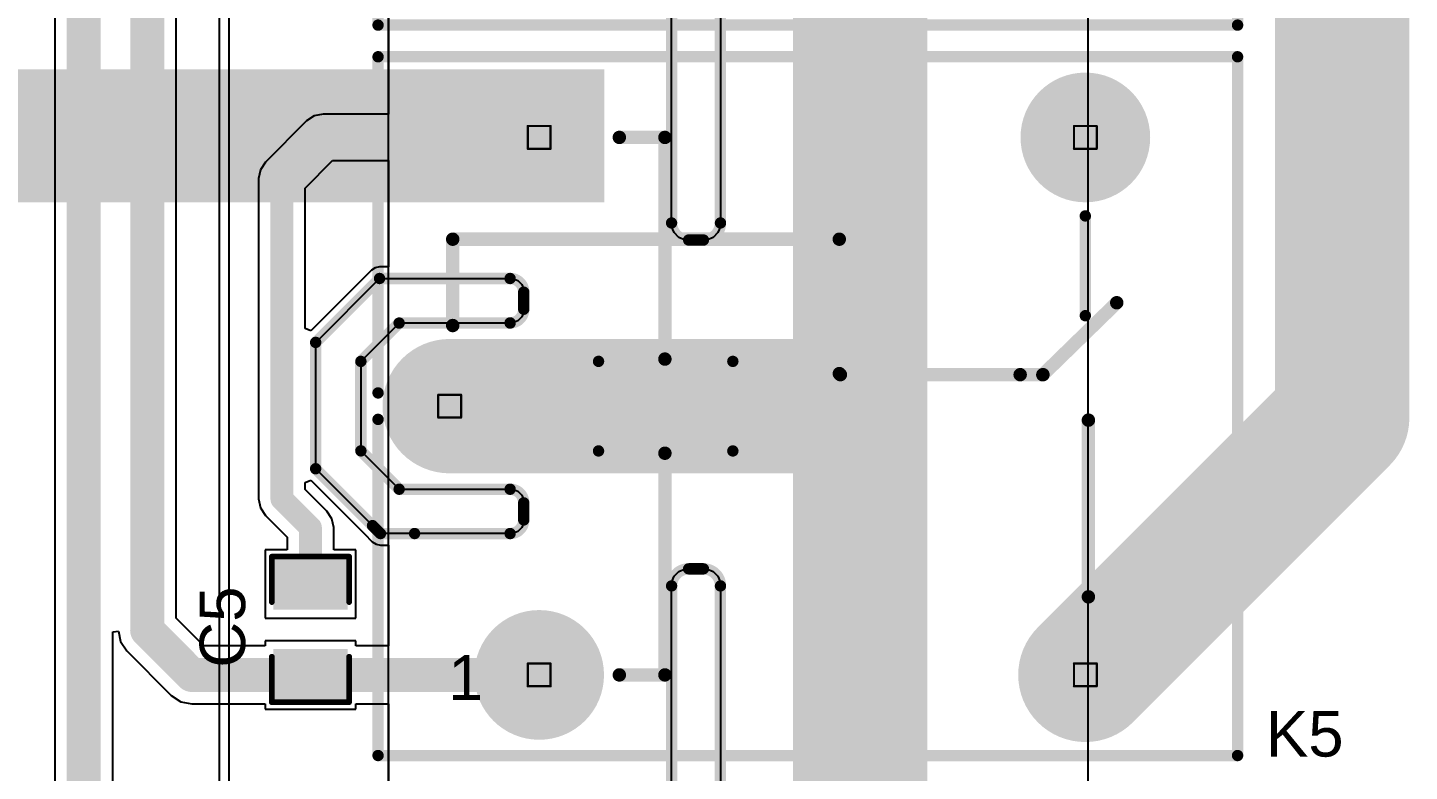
# Model space of a CAD drawing. Header units: inches. Extents: x -4 to 338, y -3 to 155.
# Drawn here: x 18.13 to 48.99, y 15.37 to 31.97 of the extents above; entities that cross this region are included whole.
import ezdxf

# ---------------------------------------------------------------- set-up
doc = ezdxf.new("R2010")
doc.units = ezdxf.units.IN
for name, color, linetype in [('Board Outline', 216, 'Continuous'), ('Bottom Layer', 5, 'Continuous'), ('Bottom Solder', 6, 'Continuous'), ('Drill Drawing', 1, 'Continuous'), ('Multi-Layer', 9, 'Continuous'), ('Pad Holes', 156, 'Continuous'), ('Top Layer', 1, 'Continuous'), ('Top Overlay', 2, 'Continuous'), ('Top Paste', 8, 'Continuous'), ('Top Solder', 216, 'Continuous')]:
    doc.layers.add(name, color=color, linetype=linetype)
doc.styles.add('Arial', font='', dxfattribs={"height": 0.2})
doc.styles.get('Arial').set_extended_font_data('Arial')

# ---------------------------------------------------------------- blocks, each defined once
blk = doc.blocks.new('SRD_05VDC_SL_C_5')
at = {"layer": 'Bottom Layer'}
h = blk.add_hatch(color=5, dxfattribs=at)
edge = h.paths.add_edge_path()
edge.add_arc((-5.1, 6), 1.397, 0, 360)
h = blk.add_hatch(color=5, dxfattribs=at)
edge = h.paths.add_edge_path()
edge.add_arc((7.1, 5.999), 1.397, 0, 360)
h = blk.add_hatch(color=5, dxfattribs=at)
edge = h.paths.add_edge_path()
edge.add_arc((-7.1, 0), 1.397, 0, 360)
h = blk.add_hatch(color=5, dxfattribs=at)
edge = h.paths.add_edge_path()
edge.add_arc((-5.1, -6), 1.397, 0, 360)
h = blk.add_hatch(color=5, dxfattribs=at)
edge = h.paths.add_edge_path()
edge.add_arc((7.1, -5.999), 1.397, 0, 360)
at = {"layer": 'Bottom Solder'}
h = blk.add_hatch(color=6, dxfattribs=at)
edge = h.paths.add_edge_path()
edge.add_arc((-5.1, 6), 1.448, 0, 360)
h = blk.add_hatch(color=6, dxfattribs=at)
edge = h.paths.add_edge_path()
edge.add_arc((7.1, 5.999), 1.448, 0, 360)
h = blk.add_hatch(color=6, dxfattribs=at)
edge = h.paths.add_edge_path()
edge.add_arc((-7.1, 0), 1.448, 0, 360)
h = blk.add_hatch(color=6, dxfattribs=at)
edge = h.paths.add_edge_path()
edge.add_arc((-5.1, -6), 1.448, 0, 360)
h = blk.add_hatch(color=6, dxfattribs=at)
edge = h.paths.add_edge_path()
edge.add_arc((7.1, -5.999), 1.448, 0, 360)
at = {"layer": 'Multi-Layer'}
h = blk.add_hatch(color=9, dxfattribs=at)
edge = h.paths.add_edge_path()
edge.add_arc((-5.1, 6), 1.397, 0, 360)
h = blk.add_hatch(color=9, dxfattribs=at)
edge = h.paths.add_edge_path()
edge.add_arc((7.1, 5.999), 1.397, 0, 360)
h = blk.add_hatch(color=9, dxfattribs=at)
edge = h.paths.add_edge_path()
edge.add_arc((-7.1, 0), 1.397, 0, 360)
h = blk.add_hatch(color=9, dxfattribs=at)
edge = h.paths.add_edge_path()
edge.add_arc((-5.1, -6), 1.397, 0, 360)
h = blk.add_hatch(color=9, dxfattribs=at)
edge = h.paths.add_edge_path()
edge.add_arc((7.1, -5.999), 1.397, 0, 360)
at = {"layer": 'Pad Holes'}
h = blk.add_hatch(color=7, dxfattribs=at)
edge = h.paths.add_edge_path()
edge.add_arc((-5.1, 6), 0.762, 0, 360)
h = blk.add_hatch(color=7, dxfattribs=at)
edge = h.paths.add_edge_path()
edge.add_arc((7.1, 5.999), 0.762, 0, 360)
h = blk.add_hatch(color=7, dxfattribs=at)
edge = h.paths.add_edge_path()
edge.add_arc((-7.1, 0), 0.762, 0, 360)
h = blk.add_hatch(color=7, dxfattribs=at)
edge = h.paths.add_edge_path()
edge.add_arc((-5.1, -6), 0.762, 0, 360)
h = blk.add_hatch(color=7, dxfattribs=at)
edge = h.paths.add_edge_path()
edge.add_arc((7.1, -5.999), 0.762, 0, 360)
at = {"layer": 'Top Layer'}
h = blk.add_hatch(color=1, dxfattribs=at)
edge = h.paths.add_edge_path()
edge.add_arc((-5.1, 6), 1.397, 0, 360)
h = blk.add_hatch(color=1, dxfattribs=at)
edge = h.paths.add_edge_path()
edge.add_arc((7.1, 5.999), 1.397, 0, 360)
h = blk.add_hatch(color=1, dxfattribs=at)
edge = h.paths.add_edge_path()
edge.add_arc((-7.1, 0), 1.397, 0, 360)
h = blk.add_hatch(color=1, dxfattribs=at)
edge = h.paths.add_edge_path()
edge.add_arc((-5.1, -6), 1.397, 0, 360)
h = blk.add_hatch(color=1, dxfattribs=at)
edge = h.paths.add_edge_path()
edge.add_arc((7.1, -5.999), 1.397, 0, 360)
at = {"layer": 'Top Solder'}
h = blk.add_hatch(color=216, dxfattribs=at)
edge = h.paths.add_edge_path()
edge.add_arc((-5.1, 6), 1.448, 0, 360)
h = blk.add_hatch(color=216, dxfattribs=at)
edge = h.paths.add_edge_path()
edge.add_arc((7.1, 5.999), 1.448, 0, 360)
h = blk.add_hatch(color=216, dxfattribs=at)
edge = h.paths.add_edge_path()
edge.add_arc((-7.1, 0), 1.448, 0, 360)
h = blk.add_hatch(color=216, dxfattribs=at)
edge = h.paths.add_edge_path()
edge.add_arc((-5.1, -6), 1.448, 0, 360)
h = blk.add_hatch(color=216, dxfattribs=at)
edge = h.paths.add_edge_path()
edge.add_arc((7.1, -5.999), 1.448, 0, 360)
at = {"layer": 'Top Overlay'}
for points in [[(-8.699, 0.295, 0.254, 0.254, 0), (-8.699, 7.8, 0.254, 0.254, 0)], [(-8.699, 7.8, 0.254, 0.254, 0), (10.501, 7.8, 0.254, 0.254, 0)], [(10.501, -7.8, 0.254, 0.254, 0), (10.501, 7.8, 0.254, 0.254, 0)], [(-3.31, 6, 0.3, 0.3, 0), (-2.292, 6, 0.3, 0.3, 0)], [(-2.292, 1.051, 0.3, 0.3, 0), (-2.292, 6, 0.3, 0.3, 0)], [(7.099, 2.019, 0.254, 0.254, 0), (7.099, 4.247, 0.254, 0.254, 0)], [(-7.032, 3.727, 0.3, 0.3, 0), (1.604, 3.727, 0.3, 0.3, 0)], [(-7.032, 1.8, 0.3, 0.3, 0), (-7.032, 3.727, 0.3, 0.3, 0)], [(1.604, 0.727, 0.3, 0.3, 0), (1.604, 3.727, 0.3, 0.3, 0)], [(6.15, 0.701, 0.3, 0.3, 0), (7.801, 2.309, 0.3, 0.3, 0)], [(-3.775, -1, 0.254, 0.254, 0), (-3.775, 1, 0.254, 0.254, 0)], [(-3.775, 1, 0.254, 0.254, 0), (-0.775, 1, 0.254, 0.254, 0)], [(-0.775, -1, 0.254, 0.254, 0), (-0.775, 1, 0.254, 0.254, 0)], [(1.604, 0.727, 0.3, 0.3, 0), (1.628, 0.703, 0.3, 0.3, 0)], [(1.628, 0.703, 0.3, 0.3, 0), (5.644, 0.703, 0.3, 0.3, 0)], [(5.644, 0.703, 0.3, 0.3, 0), (6.152, 0.703, 0.3, 0.3, 0)], [(-8.699, -7.8, 0.254, 0.254, 0), (-8.699, -0.295, 0.254, 0.254, 0)], [(7.168, -4.257, 0.3, 0.3, 0), (7.168, -0.312, 0.3, 0.3, 0)], [(-3.775, -1, 0.254, 0.254, 0), (-0.775, -1, 0.254, 0.254, 0)], [(-2.292, -6, 0.3, 0.3, 0), (-2.292, -1.051, 0.3, 0.3, 0)], [(-3.31, -6, 0.3, 0.3, 0), (-2.292, -6, 0.3, 0.3, 0)], [(-8.699, -7.8, 0.254, 0.254, 0), (10.501, -7.8, 0.254, 0.254, 0)]]:
    blk.add_lwpolyline(points, format="xyseb", dxfattribs=at)
for points in [[(-8.763, 7.8, 0.127, 0.127, 1), (-8.636, 7.8, 0.127, 0.127, 1)], [(-8.763, 7.8, 0.127, 0.127, 1), (-8.636, 7.8, 0.127, 0.127, 1)], [(10.437, 7.8, 0.127, 0.127, 1), (10.564, 7.8, 0.127, 0.127, 1)], [(10.437, 7.8, 0.127, 0.127, 1), (10.564, 7.8, 0.127, 0.127, 1)], [(-3.385, 6, 0.15, 0.15, 1), (-3.235, 6, 0.15, 0.15, 1)], [(-2.367, 6, 0.15, 0.15, 1), (-2.217, 6, 0.15, 0.15, 1)], [(-2.367, 6, 0.15, 0.15, 1), (-2.217, 6, 0.15, 0.15, 1)], [(7.036, 4.247, 0.127, 0.127, 1), (7.163, 4.247, 0.127, 0.127, 1)], [(-7.107, 3.727, 0.15, 0.15, 1), (-6.957, 3.727, 0.15, 0.15, 1)], [(-7.107, 3.727, 0.15, 0.15, 1), (-6.957, 3.727, 0.15, 0.15, 1)], [(1.529, 3.727, 0.15, 0.15, 1), (1.679, 3.727, 0.15, 0.15, 1)], [(1.529, 3.727, 0.15, 0.15, 1), (1.679, 3.727, 0.15, 0.15, 1)], [(7.726, 2.309, 0.15, 0.15, 1), (7.876, 2.309, 0.15, 0.15, 1)], [(-7.107, 1.8, 0.15, 0.15, 1), (-6.957, 1.8, 0.15, 0.15, 1)], [(7.036, 2.019, 0.127, 0.127, 1), (7.163, 2.019, 0.127, 0.127, 1)], [(-3.838, 1, 0.127, 0.127, 1), (-3.711, 1, 0.127, 0.127, 1)], [(-3.838, 1, 0.127, 0.127, 1), (-3.711, 1, 0.127, 0.127, 1)], [(-2.367, 1.051, 0.15, 0.15, 1), (-2.217, 1.051, 0.15, 0.15, 1)], [(-0.838, 1, 0.127, 0.127, 1), (-0.711, 1, 0.127, 0.127, 1)], [(-0.838, 1, 0.127, 0.127, 1), (-0.711, 1, 0.127, 0.127, 1)], [(1.529, 0.727, 0.15, 0.15, 1), (1.679, 0.727, 0.15, 0.15, 1)], [(1.529, 0.727, 0.15, 0.15, 1), (1.679, 0.727, 0.15, 0.15, 1)], [(1.553, 0.703, 0.15, 0.15, 1), (1.703, 0.703, 0.15, 0.15, 1)], [(1.553, 0.703, 0.15, 0.15, 1), (1.703, 0.703, 0.15, 0.15, 1)], [(5.569, 0.703, 0.15, 0.15, 1), (5.719, 0.703, 0.15, 0.15, 1)], [(5.569, 0.703, 0.15, 0.15, 1), (5.719, 0.703, 0.15, 0.15, 1)], [(6.075, 0.701, 0.15, 0.15, 1), (6.225, 0.701, 0.15, 0.15, 1)], [(6.077, 0.703, 0.15, 0.15, 1), (6.227, 0.703, 0.15, 0.15, 1)], [(-8.763, 0.295, 0.127, 0.127, 1), (-8.636, 0.295, 0.127, 0.127, 1)], [(-8.763, -0.295, 0.127, 0.127, 1), (-8.636, -0.295, 0.127, 0.127, 1)], [(7.093, -0.312, 0.15, 0.15, 1), (7.243, -0.312, 0.15, 0.15, 1)], [(-3.838, -1, 0.127, 0.127, 1), (-3.711, -1, 0.127, 0.127, 1)], [(-3.838, -1, 0.127, 0.127, 1), (-3.711, -1, 0.127, 0.127, 1)], [(-2.367, -1.051, 0.15, 0.15, 1), (-2.217, -1.051, 0.15, 0.15, 1)], [(-0.838, -1, 0.127, 0.127, 1), (-0.711, -1, 0.127, 0.127, 1)], [(-0.838, -1, 0.127, 0.127, 1), (-0.711, -1, 0.127, 0.127, 1)], [(7.093, -4.257, 0.15, 0.15, 1), (7.243, -4.257, 0.15, 0.15, 1)], [(-3.385, -6, 0.15, 0.15, 1), (-3.235, -6, 0.15, 0.15, 1)], [(-2.367, -6, 0.15, 0.15, 1), (-2.217, -6, 0.15, 0.15, 1)], [(-2.367, -6, 0.15, 0.15, 1), (-2.217, -6, 0.15, 0.15, 1)], [(-8.763, -7.8, 0.127, 0.127, 1), (-8.636, -7.8, 0.127, 0.127, 1)], [(-8.763, -7.8, 0.127, 0.127, 1), (-8.636, -7.8, 0.127, 0.127, 1)], [(10.437, -7.8, 0.127, 0.127, 1), (10.564, -7.8, 0.127, 0.127, 1)], [(10.438, -7.8, 0.127, 0.127, 1), (10.565, -7.8, 0.127, 0.127, 1)]]:
    blk.add_lwpolyline(points, format="xyseb", close=True, dxfattribs=at)
at = {"layer": 'Top Overlay', "style": 'Arial'}
blk.add_text('1', height=1, rotation=360, dxfattribs=at).set_placement((-7.132, -6.559))
blk = doc.blocks.new('SRD_05VDC_SL_C_8')
at = {"layer": 'Bottom Layer'}
h = blk.add_hatch(color=5, dxfattribs=at)
edge = h.paths.add_edge_path()
edge.add_arc((-5.1, 6), 1.397, 0, 360)
h = blk.add_hatch(color=5, dxfattribs=at)
edge = h.paths.add_edge_path()
edge.add_arc((7.1, 5.999), 1.397, 0, 360)
h = blk.add_hatch(color=5, dxfattribs=at)
edge = h.paths.add_edge_path()
edge.add_arc((-7.1, 0), 1.397, 0, 360)
h = blk.add_hatch(color=5, dxfattribs=at)
edge = h.paths.add_edge_path()
edge.add_arc((-5.1, -6), 1.397, 0, 360)
h = blk.add_hatch(color=5, dxfattribs=at)
edge = h.paths.add_edge_path()
edge.add_arc((7.1, -5.999), 1.397, 0, 360)
at = {"layer": 'Bottom Solder'}
h = blk.add_hatch(color=6, dxfattribs=at)
edge = h.paths.add_edge_path()
edge.add_arc((-5.1, 6), 1.448, 0, 360)
h = blk.add_hatch(color=6, dxfattribs=at)
edge = h.paths.add_edge_path()
edge.add_arc((7.1, 5.999), 1.448, 0, 360)
h = blk.add_hatch(color=6, dxfattribs=at)
edge = h.paths.add_edge_path()
edge.add_arc((-7.1, 0), 1.448, 0, 360)
h = blk.add_hatch(color=6, dxfattribs=at)
edge = h.paths.add_edge_path()
edge.add_arc((-5.1, -6), 1.448, 0, 360)
h = blk.add_hatch(color=6, dxfattribs=at)
edge = h.paths.add_edge_path()
edge.add_arc((7.1, -5.999), 1.448, 0, 360)
at = {"layer": 'Multi-Layer'}
h = blk.add_hatch(color=9, dxfattribs=at)
edge = h.paths.add_edge_path()
edge.add_arc((-5.1, 6), 1.397, 0, 360)
h = blk.add_hatch(color=9, dxfattribs=at)
edge = h.paths.add_edge_path()
edge.add_arc((7.1, 5.999), 1.397, 0, 360)
h = blk.add_hatch(color=9, dxfattribs=at)
edge = h.paths.add_edge_path()
edge.add_arc((-7.1, 0), 1.397, 0, 360)
h = blk.add_hatch(color=9, dxfattribs=at)
edge = h.paths.add_edge_path()
edge.add_arc((-5.1, -6), 1.397, 0, 360)
h = blk.add_hatch(color=9, dxfattribs=at)
edge = h.paths.add_edge_path()
edge.add_arc((7.1, -5.999), 1.397, 0, 360)
at = {"layer": 'Pad Holes'}
h = blk.add_hatch(color=7, dxfattribs=at)
edge = h.paths.add_edge_path()
edge.add_arc((-5.1, 6), 0.762, 0, 360)
h = blk.add_hatch(color=7, dxfattribs=at)
edge = h.paths.add_edge_path()
edge.add_arc((7.1, 5.999), 0.762, 0, 360)
h = blk.add_hatch(color=7, dxfattribs=at)
edge = h.paths.add_edge_path()
edge.add_arc((-7.1, 0), 0.762, 0, 360)
h = blk.add_hatch(color=7, dxfattribs=at)
edge = h.paths.add_edge_path()
edge.add_arc((-5.1, -6), 0.762, 0, 360)
h = blk.add_hatch(color=7, dxfattribs=at)
edge = h.paths.add_edge_path()
edge.add_arc((7.1, -5.999), 0.762, 0, 360)
at = {"layer": 'Top Layer'}
h = blk.add_hatch(color=1, dxfattribs=at)
edge = h.paths.add_edge_path()
edge.add_arc((-5.1, 6), 1.397, 0, 360)
h = blk.add_hatch(color=1, dxfattribs=at)
edge = h.paths.add_edge_path()
edge.add_arc((7.1, 5.999), 1.397, 0, 360)
h = blk.add_hatch(color=1, dxfattribs=at)
edge = h.paths.add_edge_path()
edge.add_arc((-7.1, 0), 1.397, 0, 360)
h = blk.add_hatch(color=1, dxfattribs=at)
edge = h.paths.add_edge_path()
edge.add_arc((-5.1, -6), 1.397, 0, 360)
h = blk.add_hatch(color=1, dxfattribs=at)
edge = h.paths.add_edge_path()
edge.add_arc((7.1, -5.999), 1.397, 0, 360)
at = {"layer": 'Top Solder'}
h = blk.add_hatch(color=216, dxfattribs=at)
edge = h.paths.add_edge_path()
edge.add_arc((-5.1, 6), 1.448, 0, 360)
h = blk.add_hatch(color=216, dxfattribs=at)
edge = h.paths.add_edge_path()
edge.add_arc((7.1, 5.999), 1.448, 0, 360)
h = blk.add_hatch(color=216, dxfattribs=at)
edge = h.paths.add_edge_path()
edge.add_arc((-7.1, 0), 1.448, 0, 360)
h = blk.add_hatch(color=216, dxfattribs=at)
edge = h.paths.add_edge_path()
edge.add_arc((-5.1, -6), 1.448, 0, 360)
h = blk.add_hatch(color=216, dxfattribs=at)
edge = h.paths.add_edge_path()
edge.add_arc((7.1, -5.999), 1.448, 0, 360)
at = {"layer": 'Top Overlay'}
for points in [[(-8.699, 0.295, 0.254, 0.254, 0), (-8.699, 7.8, 0.254, 0.254, 0)], [(-8.699, 7.8, 0.254, 0.254, 0), (10.501, 7.8, 0.254, 0.254, 0)], [(10.501, -7.8, 0.254, 0.254, 0), (10.501, 7.8, 0.254, 0.254, 0)], [(-3.31, 6, 0.3, 0.3, 0), (-2.292, 6, 0.3, 0.3, 0)], [(-2.292, 1.051, 0.3, 0.3, 0), (-2.292, 6, 0.3, 0.3, 0)], [(7.099, 2.019, 0.254, 0.254, 0), (7.099, 4.247, 0.254, 0.254, 0)], [(-7.032, 3.727, 0.3, 0.3, 0), (1.604, 3.727, 0.3, 0.3, 0)], [(-7.032, 1.8, 0.3, 0.3, 0), (-7.032, 3.727, 0.3, 0.3, 0)], [(1.604, 0.727, 0.3, 0.3, 0), (1.604, 3.727, 0.3, 0.3, 0)], [(6.15, 0.701, 0.3, 0.3, 0), (7.801, 2.309, 0.3, 0.3, 0)], [(-3.775, -1, 0.254, 0.254, 0), (-3.775, 1, 0.254, 0.254, 0)], [(-3.775, 1, 0.254, 0.254, 0), (-0.775, 1, 0.254, 0.254, 0)], [(-0.775, -1, 0.254, 0.254, 0), (-0.775, 1, 0.254, 0.254, 0)], [(1.604, 0.727, 0.3, 0.3, 0), (1.628, 0.703, 0.3, 0.3, 0)], [(1.628, 0.703, 0.3, 0.3, 0), (5.644, 0.703, 0.3, 0.3, 0)], [(5.644, 0.703, 0.3, 0.3, 0), (6.152, 0.703, 0.3, 0.3, 0)], [(-8.699, -7.8, 0.254, 0.254, 0), (-8.699, -0.295, 0.254, 0.254, 0)], [(7.168, -4.257, 0.3, 0.3, 0), (7.168, -0.312, 0.3, 0.3, 0)], [(-3.775, -1, 0.254, 0.254, 0), (-0.775, -1, 0.254, 0.254, 0)], [(-2.292, -6, 0.3, 0.3, 0), (-2.292, -1.051, 0.3, 0.3, 0)], [(-3.31, -6, 0.3, 0.3, 0), (-2.292, -6, 0.3, 0.3, 0)], [(-8.699, -7.8, 0.254, 0.254, 0), (10.501, -7.8, 0.254, 0.254, 0)]]:
    blk.add_lwpolyline(points, format="xyseb", dxfattribs=at)
for points in [[(-8.763, 7.8, 0.127, 0.127, 1), (-8.636, 7.8, 0.127, 0.127, 1)], [(-8.763, 7.8, 0.127, 0.127, 1), (-8.636, 7.8, 0.127, 0.127, 1)], [(10.437, 7.8, 0.127, 0.127, 1), (10.564, 7.8, 0.127, 0.127, 1)], [(10.437, 7.8, 0.127, 0.127, 1), (10.564, 7.8, 0.127, 0.127, 1)], [(-3.385, 6, 0.15, 0.15, 1), (-3.235, 6, 0.15, 0.15, 1)], [(-2.367, 6, 0.15, 0.15, 1), (-2.217, 6, 0.15, 0.15, 1)], [(-2.367, 6, 0.15, 0.15, 1), (-2.217, 6, 0.15, 0.15, 1)], [(7.036, 4.247, 0.127, 0.127, 1), (7.163, 4.247, 0.127, 0.127, 1)], [(-7.107, 3.727, 0.15, 0.15, 1), (-6.957, 3.727, 0.15, 0.15, 1)], [(-7.107, 3.727, 0.15, 0.15, 1), (-6.957, 3.727, 0.15, 0.15, 1)], [(1.529, 3.727, 0.15, 0.15, 1), (1.679, 3.727, 0.15, 0.15, 1)], [(1.529, 3.727, 0.15, 0.15, 1), (1.679, 3.727, 0.15, 0.15, 1)], [(7.726, 2.309, 0.15, 0.15, 1), (7.876, 2.309, 0.15, 0.15, 1)], [(-7.107, 1.8, 0.15, 0.15, 1), (-6.957, 1.8, 0.15, 0.15, 1)], [(7.036, 2.019, 0.127, 0.127, 1), (7.163, 2.019, 0.127, 0.127, 1)], [(-3.838, 1, 0.127, 0.127, 1), (-3.711, 1, 0.127, 0.127, 1)], [(-3.838, 1, 0.127, 0.127, 1), (-3.711, 1, 0.127, 0.127, 1)], [(-2.367, 1.051, 0.15, 0.15, 1), (-2.217, 1.051, 0.15, 0.15, 1)], [(-0.838, 1, 0.127, 0.127, 1), (-0.711, 1, 0.127, 0.127, 1)], [(-0.838, 1, 0.127, 0.127, 1), (-0.711, 1, 0.127, 0.127, 1)], [(1.529, 0.727, 0.15, 0.15, 1), (1.679, 0.727, 0.15, 0.15, 1)], [(1.529, 0.727, 0.15, 0.15, 1), (1.679, 0.727, 0.15, 0.15, 1)], [(1.553, 0.703, 0.15, 0.15, 1), (1.703, 0.703, 0.15, 0.15, 1)], [(1.553, 0.703, 0.15, 0.15, 1), (1.703, 0.703, 0.15, 0.15, 1)], [(5.569, 0.703, 0.15, 0.15, 1), (5.719, 0.703, 0.15, 0.15, 1)], [(5.569, 0.703, 0.15, 0.15, 1), (5.719, 0.703, 0.15, 0.15, 1)], [(6.075, 0.701, 0.15, 0.15, 1), (6.225, 0.701, 0.15, 0.15, 1)], [(6.077, 0.703, 0.15, 0.15, 1), (6.227, 0.703, 0.15, 0.15, 1)], [(-8.763, 0.295, 0.127, 0.127, 1), (-8.636, 0.295, 0.127, 0.127, 1)], [(-8.763, -0.295, 0.127, 0.127, 1), (-8.636, -0.295, 0.127, 0.127, 1)], [(7.093, -0.312, 0.15, 0.15, 1), (7.243, -0.312, 0.15, 0.15, 1)], [(-3.838, -1, 0.127, 0.127, 1), (-3.711, -1, 0.127, 0.127, 1)], [(-3.838, -1, 0.127, 0.127, 1), (-3.711, -1, 0.127, 0.127, 1)], [(-2.367, -1.051, 0.15, 0.15, 1), (-2.217, -1.051, 0.15, 0.15, 1)], [(-0.838, -1, 0.127, 0.127, 1), (-0.711, -1, 0.127, 0.127, 1)], [(-0.838, -1, 0.127, 0.127, 1), (-0.711, -1, 0.127, 0.127, 1)], [(7.093, -4.257, 0.15, 0.15, 1), (7.243, -4.257, 0.15, 0.15, 1)], [(-3.385, -6, 0.15, 0.15, 1), (-3.235, -6, 0.15, 0.15, 1)], [(-2.367, -6, 0.15, 0.15, 1), (-2.217, -6, 0.15, 0.15, 1)], [(-2.367, -6, 0.15, 0.15, 1), (-2.217, -6, 0.15, 0.15, 1)], [(-8.763, -7.8, 0.127, 0.127, 1), (-8.636, -7.8, 0.127, 0.127, 1)], [(-8.763, -7.8, 0.127, 0.127, 1), (-8.636, -7.8, 0.127, 0.127, 1)], [(10.437, -7.8, 0.127, 0.127, 1), (10.564, -7.8, 0.127, 0.127, 1)], [(10.438, -7.8, 0.127, 0.127, 1), (10.565, -7.8, 0.127, 0.127, 1)]]:
    blk.add_lwpolyline(points, format="xyseb", close=True, dxfattribs=at)
at = {"layer": 'Top Overlay', "style": 'Arial'}
blk.add_text('1', height=1, rotation=360, dxfattribs=at).set_placement((-7.132, -6.559))
blk = doc.blocks.new('C___0805_27')
at = {"layer": 'Top Layer'}
for points in [[(-1.524, 0.762), (-0.508, 0.762), (-0.508, -0.762), (-1.524, -0.762)], [(0.508, 0.762), (1.524, 0.762), (1.524, -0.762), (0.508, -0.762)]]:
    blk.add_hatch(color=1, dxfattribs=at).paths.add_polyline_path(points)
at = {"layer": 'Top Paste'}
for points in [[(-1.524, 0.762), (-0.508, 0.762), (-0.508, -0.762), (-1.524, -0.762)], [(0.508, 0.762), (1.524, 0.762), (1.524, -0.762), (0.508, -0.762)]]:
    blk.add_hatch(color=8, dxfattribs=at).paths.add_polyline_path(points)
at = {"layer": 'Top Solder'}
for points in [[(-1.594, 0.832), (-0.438, 0.832), (-0.438, -0.832), (-1.594, -0.832)], [(0.438, 0.832), (1.594, 0.832), (1.594, -0.832), (0.438, -0.832)]]:
    blk.add_hatch(color=216, dxfattribs=at).paths.add_polyline_path(points)
at = {"layer": 'Top Overlay'}
for points in [[(-1.626, 0.864, 0.127, 0.127, 0), (-1.626, -0.864, 0.127, 0.127, 0)], [(-1.626, 0.864, 0.127, 0.127, 0), (-0.61, 0.864, 0.127, 0.127, 0)], [(0.61, 0.864, 0.127, 0.127, 0), (1.626, 0.864, 0.127, 0.127, 0)], [(1.626, 0.864, 0.127, 0.127, 0), (1.626, -0.864, 0.127, 0.127, 0)], [(-1.626, -0.864, 0.127, 0.127, 0), (-0.61, -0.864, 0.127, 0.127, 0)], [(0.61, -0.864, 0.127, 0.127, 0), (1.626, -0.864, 0.127, 0.127, 0)]]:
    blk.add_lwpolyline(points, format="xyseb", dxfattribs=at)
for points in [[(-1.657, 0.864, 0.0635, 0.0635, 1), (-1.594, 0.864, 0.0635, 0.0635, 1)], [(-1.657, 0.864, 0.0635, 0.0635, 1), (-1.594, 0.864, 0.0635, 0.0635, 1)], [(-0.641, 0.864, 0.0635, 0.0635, 1), (-0.578, 0.864, 0.0635, 0.0635, 1)], [(0.578, 0.864, 0.0635, 0.0635, 1), (0.641, 0.864, 0.0635, 0.0635, 1)], [(1.594, 0.864, 0.0635, 0.0635, 1), (1.657, 0.864, 0.0635, 0.0635, 1)], [(1.594, 0.864, 0.0635, 0.0635, 1), (1.657, 0.864, 0.0635, 0.0635, 1)], [(-1.657, -0.864, 0.0635, 0.0635, 1), (-1.594, -0.864, 0.0635, 0.0635, 1)], [(-1.657, -0.864, 0.0635, 0.0635, 1), (-1.594, -0.864, 0.0635, 0.0635, 1)], [(-0.641, -0.864, 0.0635, 0.0635, 1), (-0.578, -0.864, 0.0635, 0.0635, 1)], [(0.578, -0.864, 0.0635, 0.0635, 1), (0.641, -0.864, 0.0635, 0.0635, 1)], [(1.594, -0.864, 0.0635, 0.0635, 1), (1.657, -0.864, 0.0635, 0.0635, 1)], [(1.594, -0.864, 0.0635, 0.0635, 1), (1.657, -0.864, 0.0635, 0.0635, 1)]]:
    blk.add_lwpolyline(points, format="xyseb", close=True, dxfattribs=at)

msp = doc.modelspace()

# ---------------------------------------------------------------- hatches: boundary and pattern name
at = {"layer": 'Bottom Layer'}
msp.add_hatch(color=5, dxfattribs=at).paths.add_polyline_path([(14.58, 28.067), (31.013, 28.067), (31.013, 31.039), (14.58, 31.039)])

# ---------------------------------------------------------------- linework, layer by layer
at = {"layer": 'Board Outline'}
for points in [[(32.512, 27.61, 0.254, 0.254, 0), (32.512, 35.814, 0.254, 0.254, 0)], [(33.604, 27.61, 0.254, 0.254, 0), (33.604, 35.814, 0.254, 0.254, 0)], [(32.893, 27.229, 0.254, 0.254, -0.414214), (32.512, 27.61, 0.254, 0.254, 0)], [(33.604, 27.61, 0.254, 0.254, -0.414214), (33.223, 27.229, 0.254, 0.254, 0)], [(32.893, 27.229, 0.254, 0.254, 0), (33.223, 27.229, 0.254, 0.254, 0)], [(24.562, 24.943, 0.254, 0.254, 0), (25.989, 26.37, 0.254, 0.254, 0)], [(25.989, 26.37, 0.254, 0.254, 0), (28.905, 26.37, 0.254, 0.254, 0)], [(28.905, 26.37, 0.254, 0.254, -0.414214), (29.21, 26.065, 0.254, 0.254, 0)], [(29.21, 25.684, 0.254, 0.254, 0), (29.21, 26.065, 0.254, 0.254, 0)], [(29.21, 25.684, 0.254, 0.254, -0.414214), (28.905, 25.379, 0.254, 0.254, 0)], [(25.571, 24.519, 0.254, 0.254, 0), (26.427, 25.375, 0.254, 0.254, 0)], [(26.427, 25.375, 0.254, 0.254, 0), (28.905, 25.375, 0.254, 0.254, 0)], [(24.562, 22.123, 0.254, 0.254, 0), (24.562, 24.943, 0.254, 0.254, 0)], [(25.571, 22.522, 0.254, 0.254, 0), (25.571, 24.519, 0.254, 0.254, 0)], [(25.571, 22.522, 0.254, 0.254, 0), (26.427, 21.666, 0.254, 0.254, 0)], [(24.562, 22.123, 0.254, 0.254, 0), (25.832, 20.853, 0.254, 0.254, 0)], [(26.427, 21.666, 0.254, 0.254, 0), (28.905, 21.666, 0.254, 0.254, 0)], [(28.905, 21.666, 0.254, 0.254, -0.414214), (29.21, 21.361, 0.254, 0.254, 0)], [(29.21, 20.98, 0.254, 0.254, 0), (29.21, 21.361, 0.254, 0.254, 0)], [(29.21, 20.98, 0.254, 0.254, -0.414214), (28.905, 20.676, 0.254, 0.254, 0)], [(25.832, 20.853, 0.254, 0.254, 0), (26.01, 20.676, 0.254, 0.254, 0)], [(26.01, 20.676, 0.254, 0.254, 0), (26.772, 20.676, 0.254, 0.254, 0)], [(26.772, 20.676, 0.254, 0.254, 0), (28.905, 20.676, 0.254, 0.254, 0)], [(32.512, 19.507, 0.254, 0.254, -0.414214), (32.893, 19.888, 0.254, 0.254, 0)], [(32.893, 19.888, 0.254, 0.254, 0), (33.223, 19.888, 0.254, 0.254, 0)], [(33.223, 19.888, 0.254, 0.254, -0.414214), (33.604, 19.507, 0.254, 0.254, 0)], [(32.512, 11.303, 0.254, 0.254, 0), (32.512, 19.507, 0.254, 0.254, 0)], [(33.604, 11.303, 0.254, 0.254, 0), (33.604, 19.507, 0.254, 0.254, 0)]]:
    msp.add_lwpolyline(points, format="xyseb", dxfattribs=at)
for points in [[(32.449, 27.61, 0.127, 0.127, 1), (32.575, 27.61, 0.127, 0.127, 1)], [(32.449, 27.61, 0.127, 0.127, 1), (32.575, 27.61, 0.127, 0.127, 1)], [(33.541, 27.61, 0.127, 0.127, 1), (33.668, 27.61, 0.127, 0.127, 1)], [(33.541, 27.61, 0.127, 0.127, 1), (33.668, 27.61, 0.127, 0.127, 1)], [(32.83, 27.229, 0.127, 0.127, 1), (32.956, 27.229, 0.127, 0.127, 1)], [(32.83, 27.229, 0.127, 0.127, 1), (32.956, 27.229, 0.127, 0.127, 1)], [(33.16, 27.229, 0.127, 0.127, 1), (33.287, 27.229, 0.127, 0.127, 1)], [(33.16, 27.229, 0.127, 0.127, 1), (33.287, 27.229, 0.127, 0.127, 1)], [(25.925, 26.37, 0.127, 0.127, 1), (26.052, 26.37, 0.127, 0.127, 1)], [(25.925, 26.37, 0.127, 0.127, 1), (26.052, 26.37, 0.127, 0.127, 1)], [(28.842, 26.37, 0.127, 0.127, 1), (28.969, 26.37, 0.127, 0.127, 1)], [(28.842, 26.37, 0.127, 0.127, 1), (28.969, 26.37, 0.127, 0.127, 1)], [(29.146, 26.065, 0.127, 0.127, 1), (29.273, 26.065, 0.127, 0.127, 1)], [(29.146, 26.065, 0.127, 0.127, 1), (29.273, 26.065, 0.127, 0.127, 1)], [(29.146, 25.684, 0.127, 0.127, 1), (29.273, 25.684, 0.127, 0.127, 1)], [(29.146, 25.684, 0.127, 0.127, 1), (29.273, 25.684, 0.127, 0.127, 1)], [(26.363, 25.375, 0.127, 0.127, 1), (26.49, 25.375, 0.127, 0.127, 1)], [(26.363, 25.375, 0.127, 0.127, 1), (26.49, 25.375, 0.127, 0.127, 1)], [(28.842, 25.379, 0.127, 0.127, 1), (28.969, 25.379, 0.127, 0.127, 1)], [(28.842, 25.375, 0.127, 0.127, 1), (28.969, 25.375, 0.127, 0.127, 1)], [(24.498, 24.943, 0.127, 0.127, 1), (24.625, 24.943, 0.127, 0.127, 1)], [(24.498, 24.943, 0.127, 0.127, 1), (24.625, 24.943, 0.127, 0.127, 1)], [(25.508, 24.519, 0.127, 0.127, 1), (25.635, 24.519, 0.127, 0.127, 1)], [(25.508, 24.519, 0.127, 0.127, 1), (25.635, 24.519, 0.127, 0.127, 1)], [(25.508, 22.522, 0.127, 0.127, 1), (25.635, 22.522, 0.127, 0.127, 1)], [(25.508, 22.522, 0.127, 0.127, 1), (25.635, 22.522, 0.127, 0.127, 1)], [(24.498, 22.123, 0.127, 0.127, 1), (24.625, 22.123, 0.127, 0.127, 1)], [(24.498, 22.123, 0.127, 0.127, 1), (24.625, 22.123, 0.127, 0.127, 1)], [(26.363, 21.666, 0.127, 0.127, 1), (26.49, 21.666, 0.127, 0.127, 1)], [(26.363, 21.666, 0.127, 0.127, 1), (26.49, 21.666, 0.127, 0.127, 1)], [(28.842, 21.666, 0.127, 0.127, 1), (28.969, 21.666, 0.127, 0.127, 1)], [(28.842, 21.666, 0.127, 0.127, 1), (28.969, 21.666, 0.127, 0.127, 1)], [(29.146, 21.361, 0.127, 0.127, 1), (29.273, 21.361, 0.127, 0.127, 1)], [(29.146, 21.361, 0.127, 0.127, 1), (29.273, 21.361, 0.127, 0.127, 1)], [(29.146, 20.98, 0.127, 0.127, 1), (29.273, 20.98, 0.127, 0.127, 1)], [(29.146, 20.98, 0.127, 0.127, 1), (29.273, 20.98, 0.127, 0.127, 1)], [(25.768, 20.853, 0.127, 0.127, 1), (25.895, 20.853, 0.127, 0.127, 1)], [(25.768, 20.853, 0.127, 0.127, 1), (25.895, 20.853, 0.127, 0.127, 1)], [(25.946, 20.676, 0.127, 0.127, 1), (26.073, 20.676, 0.127, 0.127, 1)], [(25.946, 20.676, 0.127, 0.127, 1), (26.073, 20.676, 0.127, 0.127, 1)], [(26.708, 20.676, 0.127, 0.127, 1), (26.835, 20.676, 0.127, 0.127, 1)], [(26.708, 20.676, 0.127, 0.127, 1), (26.835, 20.676, 0.127, 0.127, 1)], [(28.842, 20.676, 0.127, 0.127, 1), (28.969, 20.676, 0.127, 0.127, 1)], [(28.842, 20.676, 0.127, 0.127, 1), (28.969, 20.676, 0.127, 0.127, 1)], [(32.83, 19.888, 0.127, 0.127, 1), (32.956, 19.888, 0.127, 0.127, 1)], [(32.83, 19.888, 0.127, 0.127, 1), (32.956, 19.888, 0.127, 0.127, 1)], [(33.16, 19.888, 0.127, 0.127, 1), (33.287, 19.888, 0.127, 0.127, 1)], [(33.16, 19.888, 0.127, 0.127, 1), (33.287, 19.888, 0.127, 0.127, 1)], [(32.449, 19.507, 0.127, 0.127, 1), (32.575, 19.507, 0.127, 0.127, 1)], [(32.449, 19.507, 0.127, 0.127, 1), (32.575, 19.507, 0.127, 0.127, 1)], [(33.541, 19.507, 0.127, 0.127, 1), (33.668, 19.507, 0.127, 0.127, 1)], [(33.541, 19.507, 0.127, 0.127, 1), (33.668, 19.507, 0.127, 0.127, 1)]]:
    msp.add_lwpolyline(points, format="xyseb", close=True, dxfattribs=at)
at = {"layer": 'Bottom Layer'}
for p, q in [((22.403, 96.266), (22.403, 11.76)), ((22.631, -1.448), (22.631, 96.291)), ((41.808, 90.094), (41.808, -0.33))]:
    msp.add_line(p, q, dxfattribs=at)
for points in [[(47.493, 23.259, 3, 3, 0), (47.493, 49.289, 3, 3, 0)], [(41.755, 17.521, 3, 3, 0), (47.493, 23.259, 3, 3, 0)]]:
    msp.add_lwpolyline(points, format="xyseb", dxfattribs=at)
for points in [[(46.743, 23.259, 1.5, 1.5, 1), (48.243, 23.259, 1.5, 1.5, 1)], [(46.743, 23.259, 1.5, 1.5, 1), (48.243, 23.259, 1.5, 1.5, 1)], [(41.005, 17.521, 1.5, 1.5, 1), (42.505, 17.521, 1.5, 1.5, 1)]]:
    msp.add_lwpolyline(points, format="xyseb", close=True, dxfattribs=at)
at = {"layer": 'Drill Drawing'}
for points in [[(29.301, 29.774, 0.0508, 0.0508, 0), (29.809, 29.774, 0.0508, 0.0508, 0)], [(29.301, 29.266, 0.0508, 0.0508, 0), (29.301, 29.774, 0.0508, 0.0508, 0)], [(29.809, 29.266, 0.0508, 0.0508, 0), (29.809, 29.774, 0.0508, 0.0508, 0)], [(41.501, 29.774, 0.0508, 0.0508, 0), (42.009, 29.774, 0.0508, 0.0508, 0)], [(41.501, 29.266, 0.0508, 0.0508, 0), (41.501, 29.774, 0.0508, 0.0508, 0)], [(42.009, 29.266, 0.0508, 0.0508, 0), (42.009, 29.774, 0.0508, 0.0508, 0)], [(29.301, 29.266, 0.0508, 0.0508, 0), (29.809, 29.266, 0.0508, 0.0508, 0)], [(41.501, 29.266, 0.0508, 0.0508, 0), (42.009, 29.266, 0.0508, 0.0508, 0)], [(27.301, 23.774, 0.0508, 0.0508, 0), (27.809, 23.774, 0.0508, 0.0508, 0)], [(27.301, 23.266, 0.0508, 0.0508, 0), (27.301, 23.774, 0.0508, 0.0508, 0)], [(27.809, 23.266, 0.0508, 0.0508, 0), (27.809, 23.774, 0.0508, 0.0508, 0)], [(27.301, 23.266, 0.0508, 0.0508, 0), (27.809, 23.266, 0.0508, 0.0508, 0)], [(29.301, 17.774, 0.0508, 0.0508, 0), (29.809, 17.774, 0.0508, 0.0508, 0)], [(29.301, 17.266, 0.0508, 0.0508, 0), (29.301, 17.774, 0.0508, 0.0508, 0)], [(29.809, 17.266, 0.0508, 0.0508, 0), (29.809, 17.774, 0.0508, 0.0508, 0)], [(41.501, 17.775, 0.0508, 0.0508, 0), (42.009, 17.775, 0.0508, 0.0508, 0)], [(41.501, 17.267, 0.0508, 0.0508, 0), (41.501, 17.775, 0.0508, 0.0508, 0)], [(42.009, 17.267, 0.0508, 0.0508, 0), (42.009, 17.775, 0.0508, 0.0508, 0)], [(29.301, 17.266, 0.0508, 0.0508, 0), (29.809, 17.266, 0.0508, 0.0508, 0)], [(41.501, 17.267, 0.0508, 0.0508, 0), (42.009, 17.267, 0.0508, 0.0508, 0)]]:
    msp.add_lwpolyline(points, format="xyseb", dxfattribs=at)
for points in [[(29.288, 29.774, 0.0254, 0.0254, 1), (29.313, 29.774, 0.0254, 0.0254, 1)], [(29.288, 29.774, 0.0254, 0.0254, 1), (29.313, 29.774, 0.0254, 0.0254, 1)], [(29.796, 29.774, 0.0254, 0.0254, 1), (29.821, 29.774, 0.0254, 0.0254, 1)], [(29.796, 29.774, 0.0254, 0.0254, 1), (29.821, 29.774, 0.0254, 0.0254, 1)], [(41.488, 29.774, 0.0254, 0.0254, 1), (41.513, 29.774, 0.0254, 0.0254, 1)], [(41.488, 29.774, 0.0254, 0.0254, 1), (41.513, 29.774, 0.0254, 0.0254, 1)], [(41.996, 29.774, 0.0254, 0.0254, 1), (42.021, 29.774, 0.0254, 0.0254, 1)], [(41.996, 29.774, 0.0254, 0.0254, 1), (42.021, 29.774, 0.0254, 0.0254, 1)], [(29.288, 29.266, 0.0254, 0.0254, 1), (29.313, 29.266, 0.0254, 0.0254, 1)], [(29.288, 29.266, 0.0254, 0.0254, 1), (29.313, 29.266, 0.0254, 0.0254, 1)], [(29.796, 29.266, 0.0254, 0.0254, 1), (29.821, 29.266, 0.0254, 0.0254, 1)], [(29.796, 29.266, 0.0254, 0.0254, 1), (29.821, 29.266, 0.0254, 0.0254, 1)], [(41.488, 29.266, 0.0254, 0.0254, 1), (41.513, 29.266, 0.0254, 0.0254, 1)], [(41.488, 29.266, 0.0254, 0.0254, 1), (41.513, 29.266, 0.0254, 0.0254, 1)], [(41.996, 29.266, 0.0254, 0.0254, 1), (42.021, 29.266, 0.0254, 0.0254, 1)], [(41.996, 29.266, 0.0254, 0.0254, 1), (42.021, 29.266, 0.0254, 0.0254, 1)], [(27.288, 23.774, 0.0254, 0.0254, 1), (27.313, 23.774, 0.0254, 0.0254, 1)], [(27.288, 23.774, 0.0254, 0.0254, 1), (27.313, 23.774, 0.0254, 0.0254, 1)], [(27.796, 23.774, 0.0254, 0.0254, 1), (27.821, 23.774, 0.0254, 0.0254, 1)], [(27.796, 23.774, 0.0254, 0.0254, 1), (27.821, 23.774, 0.0254, 0.0254, 1)], [(27.288, 23.266, 0.0254, 0.0254, 1), (27.313, 23.266, 0.0254, 0.0254, 1)], [(27.288, 23.266, 0.0254, 0.0254, 1), (27.313, 23.266, 0.0254, 0.0254, 1)], [(27.796, 23.266, 0.0254, 0.0254, 1), (27.821, 23.266, 0.0254, 0.0254, 1)], [(27.796, 23.266, 0.0254, 0.0254, 1), (27.821, 23.266, 0.0254, 0.0254, 1)], [(29.288, 17.774, 0.0254, 0.0254, 1), (29.313, 17.774, 0.0254, 0.0254, 1)], [(29.288, 17.774, 0.0254, 0.0254, 1), (29.313, 17.774, 0.0254, 0.0254, 1)], [(29.796, 17.774, 0.0254, 0.0254, 1), (29.821, 17.774, 0.0254, 0.0254, 1)], [(29.796, 17.774, 0.0254, 0.0254, 1), (29.821, 17.774, 0.0254, 0.0254, 1)], [(41.488, 17.775, 0.0254, 0.0254, 1), (41.513, 17.775, 0.0254, 0.0254, 1)], [(41.488, 17.775, 0.0254, 0.0254, 1), (41.513, 17.775, 0.0254, 0.0254, 1)], [(41.996, 17.775, 0.0254, 0.0254, 1), (42.021, 17.775, 0.0254, 0.0254, 1)], [(41.996, 17.775, 0.0254, 0.0254, 1), (42.021, 17.775, 0.0254, 0.0254, 1)], [(29.288, 17.266, 0.0254, 0.0254, 1), (29.313, 17.266, 0.0254, 0.0254, 1)], [(29.288, 17.266, 0.0254, 0.0254, 1), (29.313, 17.266, 0.0254, 0.0254, 1)], [(29.796, 17.266, 0.0254, 0.0254, 1), (29.821, 17.266, 0.0254, 0.0254, 1)], [(29.796, 17.266, 0.0254, 0.0254, 1), (29.821, 17.266, 0.0254, 0.0254, 1)], [(41.488, 17.267, 0.0254, 0.0254, 1), (41.513, 17.267, 0.0254, 0.0254, 1)], [(41.488, 17.267, 0.0254, 0.0254, 1), (41.513, 17.267, 0.0254, 0.0254, 1)], [(41.996, 17.267, 0.0254, 0.0254, 1), (42.021, 17.267, 0.0254, 0.0254, 1)], [(41.996, 17.267, 0.0254, 0.0254, 1), (42.021, 17.267, 0.0254, 0.0254, 1)]]:
    msp.add_lwpolyline(points, format="xyseb", close=True, dxfattribs=at)
at = {"layer": 'Multi-Layer'}
for p, q in [((32.512, 27.61), (32.512, 35.814)), ((33.604, 35.814), (33.604, 27.61)), ((32.512, 27.61), (32.512, 27.61)), ((32.512, 27.534), (32.512, 27.61)), ((32.57, 27.394), (32.512, 27.534)), ((33.604, 27.534), (33.546, 27.394)), ((33.604, 27.61), (33.604, 27.534)), ((32.677, 27.287), (32.57, 27.394)), ((32.817, 27.229), (32.677, 27.287)), ((32.893, 27.229), (32.817, 27.229)), ((33.223, 27.229), (32.893, 27.229)), ((33.299, 27.229), (33.223, 27.229)), ((33.223, 27.229), (33.223, 27.229)), ((33.439, 27.287), (33.299, 27.229)), ((33.546, 27.394), (33.439, 27.287)), ((24.562, 24.943), (25.989, 26.37)), ((25.989, 26.37), (28.905, 26.37)), ((28.905, 26.37), (28.966, 26.37)), ((28.966, 26.37), (29.078, 26.323)), ((29.078, 26.323), (29.164, 26.238)), ((29.164, 26.238), (29.21, 26.126)), ((29.21, 26.126), (29.21, 26.065)), ((29.21, 26.065), (29.21, 26.065)), ((29.21, 26.065), (29.21, 25.684)), ((29.21, 25.623), (29.164, 25.511)), ((29.21, 25.684), (29.21, 25.623)), ((26.427, 25.375), (25.571, 24.519)), ((28.905, 25.375), (26.427, 25.375)), ((28.966, 25.379), (28.905, 25.379)), ((28.905, 25.379), (28.905, 25.379)), ((28.905, 25.379), (28.905, 25.375)), ((29.078, 25.426), (28.966, 25.379)), ((29.164, 25.511), (29.078, 25.426)), ((24.562, 22.123), (24.562, 24.943)), ((25.571, 24.519), (25.571, 22.522)), ((25.571, 22.522), (26.427, 21.666)), ((25.832, 20.853), (24.562, 22.123)), ((26.427, 21.666), (28.905, 21.666)), ((28.905, 21.666), (28.966, 21.666)), ((28.966, 21.666), (29.078, 21.62)), ((29.078, 21.62), (29.164, 21.534)), ((29.164, 21.534), (29.21, 21.422)), ((29.21, 21.422), (29.21, 21.361)), ((29.21, 21.361), (29.21, 21.361)), ((29.21, 21.361), (29.21, 20.98)), ((26.01, 20.676), (25.832, 20.853)), ((29.078, 20.722), (28.966, 20.676)), ((29.164, 20.808), (29.078, 20.722)), ((29.21, 20.92), (29.164, 20.808)), ((29.21, 20.98), (29.21, 20.92)), ((28.905, 20.676), (26.01, 20.676)), ((28.966, 20.676), (28.905, 20.676)), ((28.905, 20.676), (28.905, 20.676)), ((32.57, 19.723), (32.677, 19.83)), ((32.677, 19.83), (32.817, 19.888)), ((32.817, 19.888), (32.893, 19.888)), ((32.893, 19.888), (32.893, 19.888)), ((32.893, 19.888), (33.223, 19.888)), ((33.223, 19.888), (33.299, 19.888)), ((33.299, 19.888), (33.439, 19.83)), ((33.439, 19.83), (33.546, 19.723)), ((32.512, 19.583), (32.57, 19.723)), ((32.512, 19.507), (32.512, 19.583)), ((32.512, 11.303), (32.512, 19.507)), ((33.546, 19.723), (33.604, 19.583)), ((33.604, 19.583), (33.604, 19.507)), ((33.604, 19.507), (33.604, 19.507)), ((33.604, 19.507), (33.604, 11.303))]:
    msp.add_line(p, q, dxfattribs=at)
at = {"layer": 'Top Layer'}
for p, q in [((26.185, -0.942), (26.185, 96.192)), ((18.733, 44.889), (18.733, 2.23)), ((21.446, 18.784), (21.446, 34.097)), ((26.185, 33.18), (26.185, 30.038)), ((24.528, 29.999), (24.36, 29.887)), ((24.726, 30.038), (24.528, 29.999)), ((26.185, 30.038), (24.726, 30.038)), ((24.36, 29.887), (23.44, 28.966)), ((23.327, 28.798), (23.288, 28.6)), ((23.44, 28.966), (23.327, 28.798)), ((24.324, 28.386), (24.941, 29.002)), ((24.941, 29.002), (26.185, 29.002)), ((26.185, 29.002), (26.185, 26.629)), ((23.288, 28.6), (23.288, 21.448)), ((24.324, 25.251), (24.324, 28.386)), ((25.806, 26.553), (24.451, 25.198)), ((25.89, 26.609), (25.806, 26.553)), ((25.989, 26.629), (25.89, 26.609)), ((26.185, 26.629), (25.989, 26.629)), ((24.451, 25.198), (24.324, 25.251)), ((24.324, 21.816), (24.451, 21.868)), ((24.324, 21.662), (24.324, 21.816)), ((24.812, 21.174), (24.324, 21.662)), ((24.451, 21.868), (25.649, 20.67)), ((23.288, 21.448), (23.327, 21.249)), ((23.327, 21.249), (23.44, 21.081)), ((23.44, 21.081), (23.928, 20.593)), ((24.924, 21.006), (24.812, 21.174)), ((24.964, 20.808), (24.924, 21.006)), ((24.964, 20.314), (24.964, 20.808)), ((23.928, 20.593), (23.928, 20.314)), ((25.649, 20.67), (25.826, 20.492)), ((25.826, 20.492), (25.91, 20.436)), ((25.91, 20.436), (26.01, 20.417)), ((26.01, 20.417), (26.185, 20.417)), ((26.185, 20.417), (26.185, 18.168)), ((23.928, 20.314), (23.43, 20.314)), ((23.43, 20.314), (23.43, 18.79)), ((25.462, 20.314), (24.964, 20.314)), ((25.462, 18.79), (25.462, 20.314)), ((22.063, 18.168), (21.446, 18.784)), ((23.43, 18.79), (25.462, 18.79)), ((20.028, 18.483), (20.155, 18.496)), ((20.028, 2.498), (20.028, 18.483)), ((20.155, 18.496), (20.201, 18.268)), ((20.201, 18.268), (20.341, 18.058)), ((25.462, 18.282), (23.43, 18.282)), ((23.43, 18.282), (23.43, 18.168)), ((25.462, 18.168), (25.462, 18.282)), ((20.341, 18.058), (21.337, 17.063)), ((23.43, 18.168), (22.063, 18.168)), ((26.185, 18.168), (25.462, 18.168)), ((21.337, 17.063), (21.547, 16.922)), ((21.547, 16.922), (21.794, 16.873)), ((21.794, 16.873), (23.43, 16.873)), ((23.43, 16.873), (23.43, 16.758)), ((23.43, 16.758), (25.462, 16.758)), ((25.462, 16.758), (25.462, 16.873)), ((25.462, 16.873), (26.185, 16.873)), ((26.185, 16.873), (26.185, 13.732))]:
    msp.add_line(p, q, dxfattribs=at)
for points in [[(20.799, 18.516, 0.762, 0.762, 0), (20.799, 46.294, 0.762, 0.762, 0)], [(19.381, 2.23, 0.762, 0.762, 0), (19.381, 45.24, 0.762, 0.762, 0)], [(36.728, 23.52, 3, 3, 0), (36.728, 39.827, 3, 3, 0)], [(23.806, 28.6, 0.508, 0.508, 0), (24.726, 29.52, 0.508, 0.508, 0)], [(24.726, 29.52, 0.508, 0.508, 0), (29.555, 29.52, 0.508, 0.508, 0)], [(23.806, 21.448, 0.508, 0.508, 0), (23.806, 28.6, 0.508, 0.508, 0)], [(27.555, 23.52, 3, 3, 0), (36.728, 23.52, 3, 3, 0)], [(36.728, 7.214, 3, 3, 0), (36.728, 23.52, 3, 3, 0)], [(23.806, 21.448, 0.508, 0.508, 0), (24.446, 20.808, 0.508, 0.508, 0)], [(24.446, 19.552, 0.508, 0.508, 0), (24.446, 20.808, 0.508, 0.508, 0)], [(20.799, 18.516, 0.762, 0.762, 0), (21.794, 17.52, 0.762, 0.762, 0)], [(21.794, 17.52, 0.762, 0.762, 0), (24.446, 17.52, 0.762, 0.762, 0)], [(24.446, 17.52, 0.762, 0.762, 0), (29.555, 17.52, 0.762, 0.762, 0)]]:
    msp.add_lwpolyline(points, format="xyseb", dxfattribs=at)
for points in [[(24.599, 29.52, 0.254, 0.254, 1), (24.853, 29.52, 0.254, 0.254, 1)], [(24.599, 29.52, 0.254, 0.254, 1), (24.853, 29.52, 0.254, 0.254, 1)], [(29.428, 29.52, 0.254, 0.254, 1), (29.682, 29.52, 0.254, 0.254, 1)], [(23.679, 28.6, 0.254, 0.254, 1), (23.933, 28.6, 0.254, 0.254, 1)], [(23.679, 28.6, 0.254, 0.254, 1), (23.933, 28.6, 0.254, 0.254, 1)], [(26.805, 23.52, 1.5, 1.5, 1), (28.305, 23.52, 1.5, 1.5, 1)], [(35.978, 23.52, 1.5, 1.5, 1), (37.478, 23.52, 1.5, 1.5, 1)], [(35.978, 23.52, 1.5, 1.5, 1), (37.478, 23.52, 1.5, 1.5, 1)], [(35.978, 23.52, 1.5, 1.5, 1), (37.478, 23.52, 1.5, 1.5, 1)], [(23.679, 21.448, 0.254, 0.254, 1), (23.933, 21.448, 0.254, 0.254, 1)], [(23.679, 21.448, 0.254, 0.254, 1), (23.933, 21.448, 0.254, 0.254, 1)], [(24.319, 20.808, 0.254, 0.254, 1), (24.573, 20.808, 0.254, 0.254, 1)], [(24.319, 20.808, 0.254, 0.254, 1), (24.573, 20.808, 0.254, 0.254, 1)], [(24.319, 19.552, 0.254, 0.254, 1), (24.573, 19.552, 0.254, 0.254, 1)], [(20.608, 18.516, 0.381, 0.381, 1), (20.989, 18.516, 0.381, 0.381, 1)], [(20.608, 18.516, 0.381, 0.381, 1), (20.989, 18.516, 0.381, 0.381, 1)], [(21.604, 17.52, 0.381, 0.381, 1), (21.985, 17.52, 0.381, 0.381, 1)], [(21.604, 17.52, 0.381, 0.381, 1), (21.985, 17.52, 0.381, 0.381, 1)], [(24.255, 17.52, 0.381, 0.381, 1), (24.636, 17.52, 0.381, 0.381, 1)], [(24.255, 17.52, 0.381, 0.381, 1), (24.636, 17.52, 0.381, 0.381, 1)], [(29.364, 17.52, 0.381, 0.381, 1), (29.745, 17.52, 0.381, 0.381, 1)]]:
    msp.add_lwpolyline(points, format="xyseb", close=True, dxfattribs=at)

# ---------------------------------------------------------------- block references
for name, p in [('SRD_05VDC_SL_C_8', (34.655, 39.827)), ('SRD_05VDC_SL_C_5', (34.655, 23.52))]:
    msp.add_blockref(name, p)
at = {"rotation": 90}
msp.add_blockref('C___0805_27', (24.446, 18.536), dxfattribs=at)

# ---------------------------------------------------------------- texts
at = {"layer": 'Top Overlay', "style": 'Arial'}
msp.add_text('C5', height=1.016, rotation=90, dxfattribs=at).set_placement((22.987, 17.68))
msp.add_text('K5', height=1.016, dxfattribs=at).set_placement((45.788, 15.697))

doc.saveas('drawing.dxf')
